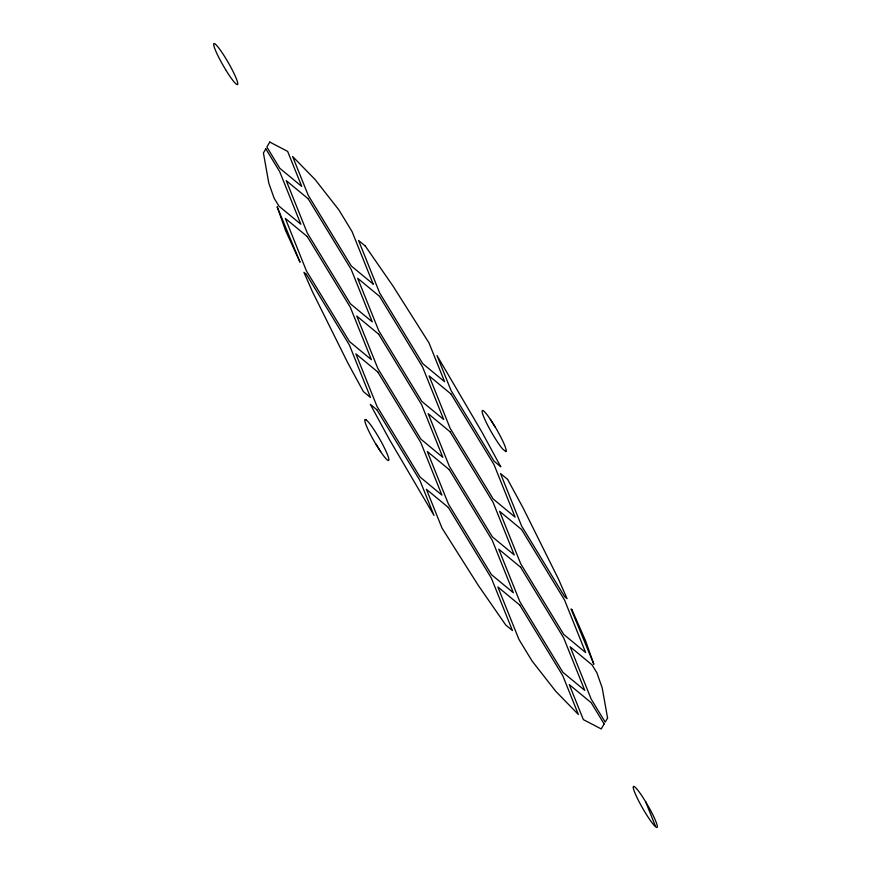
<?xml version="1.0" encoding="UTF-8"?>
<svg xmlns="http://www.w3.org/2000/svg" width="871" height="871" viewBox="0 0 871 871"><rect width="100%" height="100%" fill="white"/><g stroke="black" fill="none" stroke-linecap="round" stroke-linejoin="round"><path stroke-width="1.31" d="M645.607 801.712L642.275 796.421A23.626 2.94 60.1 0 0 635.329 793.895A23.626 2.94 60.1 0 0 655.057 826.296A23.626 2.94 60.1 0 0 648.514 806.666L645.607 801.712L655.308 825.839M490.34 419.332L494.913 426.844M376.087 444.156L380.66 451.668M265.818 148.865L263.423 152.98L268.801 183.15L274.125 198.218L278.927 206.1L300.843 224.228L279.733 171.729L265.818 148.865M269.77 142.06L266.874 147.047L279.82 168.299L301.736 186.427L287.648 151.391L269.77 142.06M604.126 723.953L601.23 728.94L583.352 719.609L569.264 684.573L591.18 702.701L604.126 723.953M607.577 718.02L605.182 722.135L591.257 699.271L570.157 646.772L592.073 664.9L596.875 672.782L602.199 687.85L607.577 718.02M505.757 451.559L502.589 448.935A23.626 2.94 60.1 0 1 484.526 418.711A23.626 2.94 60.1 0 1 488.25 416.316L491.168 420.53A23.626 2.94 60.1 0 1 505.757 451.559M366.397 420.04L365.243 419.441A23.626 2.94 60.1 0 0 379.832 450.47L382.75 454.684A23.626 2.94 60.1 0 0 386.474 452.289A23.626 2.94 60.1 0 0 368.411 422.065L366.397 420.04M308.149 198.74L286.232 180.613L307.332 233.112L350.36 303.739L372.265 321.867L351.165 269.368L308.149 198.74M365.276 246.014L358.547 240.44L379.658 292.939L422.675 363.577L444.591 381.705L428.989 342.891L392.767 285.71L365.276 246.014M373.158 284.066L351.242 265.938L308.225 195.3L292.623 156.497L315.15 179.6L338.841 209.867L352.058 231.566L373.158 284.066M307.256 236.542L285.34 218.414L306.44 270.914L349.467 341.541L371.384 359.669L350.273 307.169L307.256 236.542M379.571 296.38L357.654 278.252L378.765 330.74L421.782 401.379L443.698 419.506L422.587 367.007L379.571 296.38M299.951 262.029L285.546 230.51L277.141 206.732L299.951 262.029M306.363 274.343L303.925 272.329L312.504 291.85L347.845 362.978L363.392 391.612L370.491 397.481L349.38 344.981L306.363 274.343M378.678 334.181L356.772 316.053L377.872 368.553L420.889 439.18L442.806 457.308L421.706 404.808L378.678 334.181M451.004 394.019L429.087 375.88L450.187 428.38L493.204 499.018L515.12 517.145L494.02 464.646L451.004 394.019M500.694 466.671L494.097 461.205L451.08 390.578L436.992 355.542L481.848 431.962L500.694 466.671M377.785 371.982L355.88 353.855L376.98 406.354L419.996 476.981L441.913 495.12L420.813 442.62L377.785 371.982M450.111 431.82L428.194 413.692L449.294 466.192L492.322 536.819L514.228 554.947L493.128 502.447L450.111 431.82M507.608 479.388L500.509 473.519L521.62 526.019L564.637 596.657L567.075 598.671L558.496 579.15L523.155 508.022L507.608 479.388M376.903 409.795L370.306 404.329L389.152 439.038L434.008 515.458L419.92 480.422L376.903 409.795M449.218 469.621L427.302 451.494L448.413 503.993L491.429 574.62L513.346 592.748L492.235 540.26L449.218 469.621M521.533 529.459L499.616 511.331L520.727 563.831L563.744 634.458L585.66 652.586L564.56 600.086L521.533 529.459M448.325 507.423L426.409 489.295L442.011 528.109L478.233 585.29L505.724 624.986L512.453 630.56L491.342 578.061L448.325 507.423M520.64 567.261L498.735 549.133L519.835 601.632L562.851 672.26L584.768 690.387L563.668 637.888L520.64 567.261M571.92 609.689L571.049 608.971L593.859 664.268L585.454 640.49L571.92 609.689M519.758 605.062L497.842 586.934L518.942 639.434L532.159 661.133L555.85 691.4L578.377 714.503L562.775 675.7L519.758 605.062M225.6 69.647L222.486 64.334A23.626 2.94 60.1 0 1 216.585 45.368A23.626 2.94 60.1 0 1 236.705 79.664A23.626 2.94 60.1 0 1 225.6 69.647"/></g></svg>
